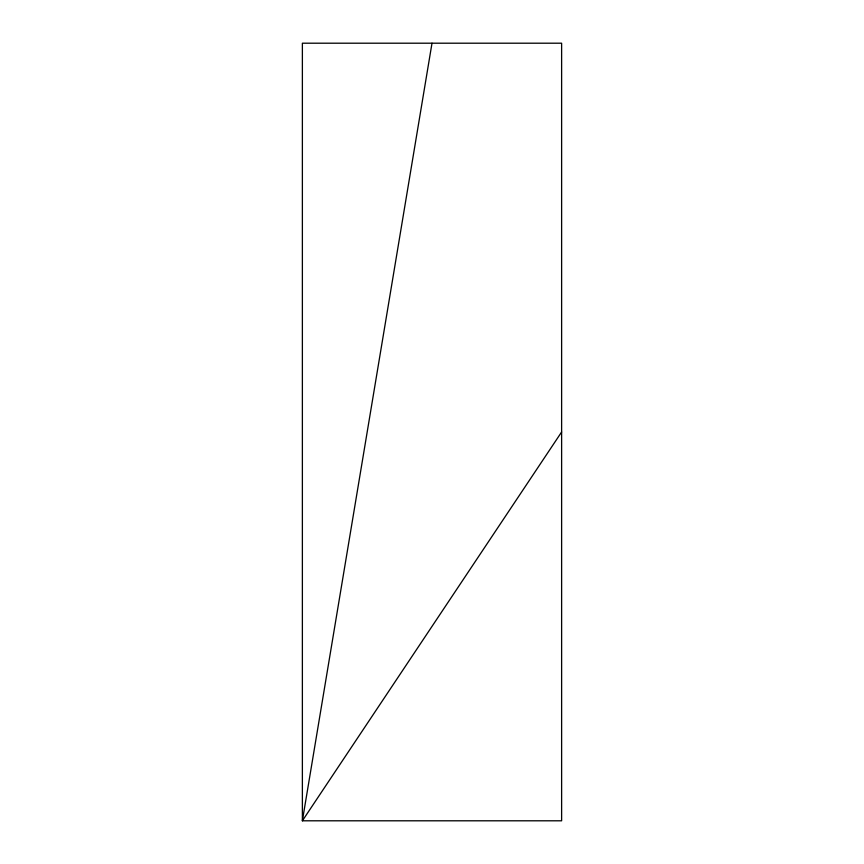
<?xml version="1.0" encoding="UTF-8"?>
<svg xmlns="http://www.w3.org/2000/svg" width="864" height="864" viewBox="0 0 864 864"><rect width="100%" height="100%" fill="white"/><g stroke="black" fill="none" stroke-linecap="round" stroke-linejoin="round"><path stroke-width="1.3" d="M432 43.2L302.378 820.8L561.622 820.8L561.622 43.2L302.378 43.2L302.378 820.8L561.622 432"/></g></svg>
